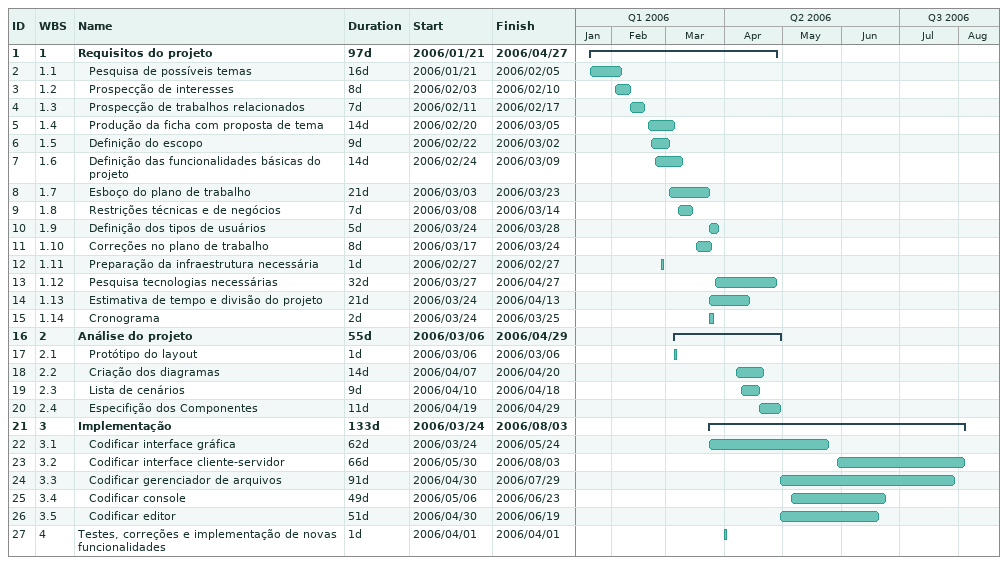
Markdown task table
| ID | WBS | Task | Duration | Start | Finish |
|---|---|---|---|---|---|
| 1 | 1 | **Requisitos do projeto** | 97d | 2006-01-21 | 2006-04-27 |
| 2 | 1.1 | Pesquisa de possíveis temas | 16d | 2006-01-21 | 2006-02-05 |
| 3 | 1.2 | Prospecção de interesses | 8d | 2006-02-03 | 2006-02-10 |
| 4 | 1.3 | Prospecção de trabalhos relacionados | 7d | 2006-02-11 | 2006-02-17 |
| 5 | 1.4 | Produção da ficha com proposta de tema | 14d | 2006-02-20 | 2006-03-05 |
| 6 | 1.5 | Definição do escopo | 9d | 2006-02-22 | 2006-03-02 |
| 7 | 1.6 | Definição das funcionalidades básicas do projeto | 14d | 2006-02-24 | 2006-03-09 |
| 8 | 1.7 | Esboço do plano de trabalho | 21d | 2006-03-03 | 2006-03-23 |
| 9 | 1.8 | Restrições técnicas e de negócios | 7d | 2006-03-08 | 2006-03-14 |
| 10 | 1.9 | Definição dos tipos de usuários | 5d | 2006-03-24 | 2006-03-28 |
| 11 | 1.10 | Correções no plano de trabalho | 8d | 2006-03-17 | 2006-03-24 |
| 12 | 1.11 | Preparação da infraestrutura necessária | 1d | 2006-02-27 | 2006-02-27 |
| 13 | 1.12 | Pesquisa tecnologias necessárias | 32d | 2006-03-27 | 2006-04-27 |
| 14 | 1.13 | Estimativa de tempo e divisão do projeto | 21d | 2006-03-24 | 2006-04-13 |
| 15 | 1.14 | Cronograma | 2d | 2006-03-24 | 2006-03-25 |
| 16 | 2 | **Análise do projeto** | 55d | 2006-03-06 | 2006-04-29 |
| 17 | 2.1 | Protótipo do layout | 1d | 2006-03-06 | 2006-03-06 |
| 18 | 2.2 | Criação dos diagramas | 14d | 2006-04-07 | 2006-04-20 |
| 19 | 2.3 | Lista de cenários | 9d | 2006-04-10 | 2006-04-18 |
| 20 | 2.4 | Especifição dos Componentes | 11d | 2006-04-19 | 2006-04-29 |
| 21 | 3 | **Implementação** | 133d | 2006-03-24 | 2006-08-03 |
| 22 | 3.1 | Codificar interface gráfica | 62d | 2006-03-24 | 2006-05-24 |
| 23 | 3.2 | Codificar interface cliente-servidor | 66d | 2006-05-30 | 2006-08-03 |
| 24 | 3.3 | Codificar gerenciador de arquivos | 91d | 2006-04-30 | 2006-07-29 |
| 25 | 3.4 | Codificar console | 49d | 2006-05-06 | 2006-06-23 |
| 26 | 3.5 | Codificar editor | 51d | 2006-04-30 | 2006-06-19 |
| 27 | 4 | Testes, correções e implementação de novas funcionalidades | 1d | 2006-04-01 | 2006-04-01 |
